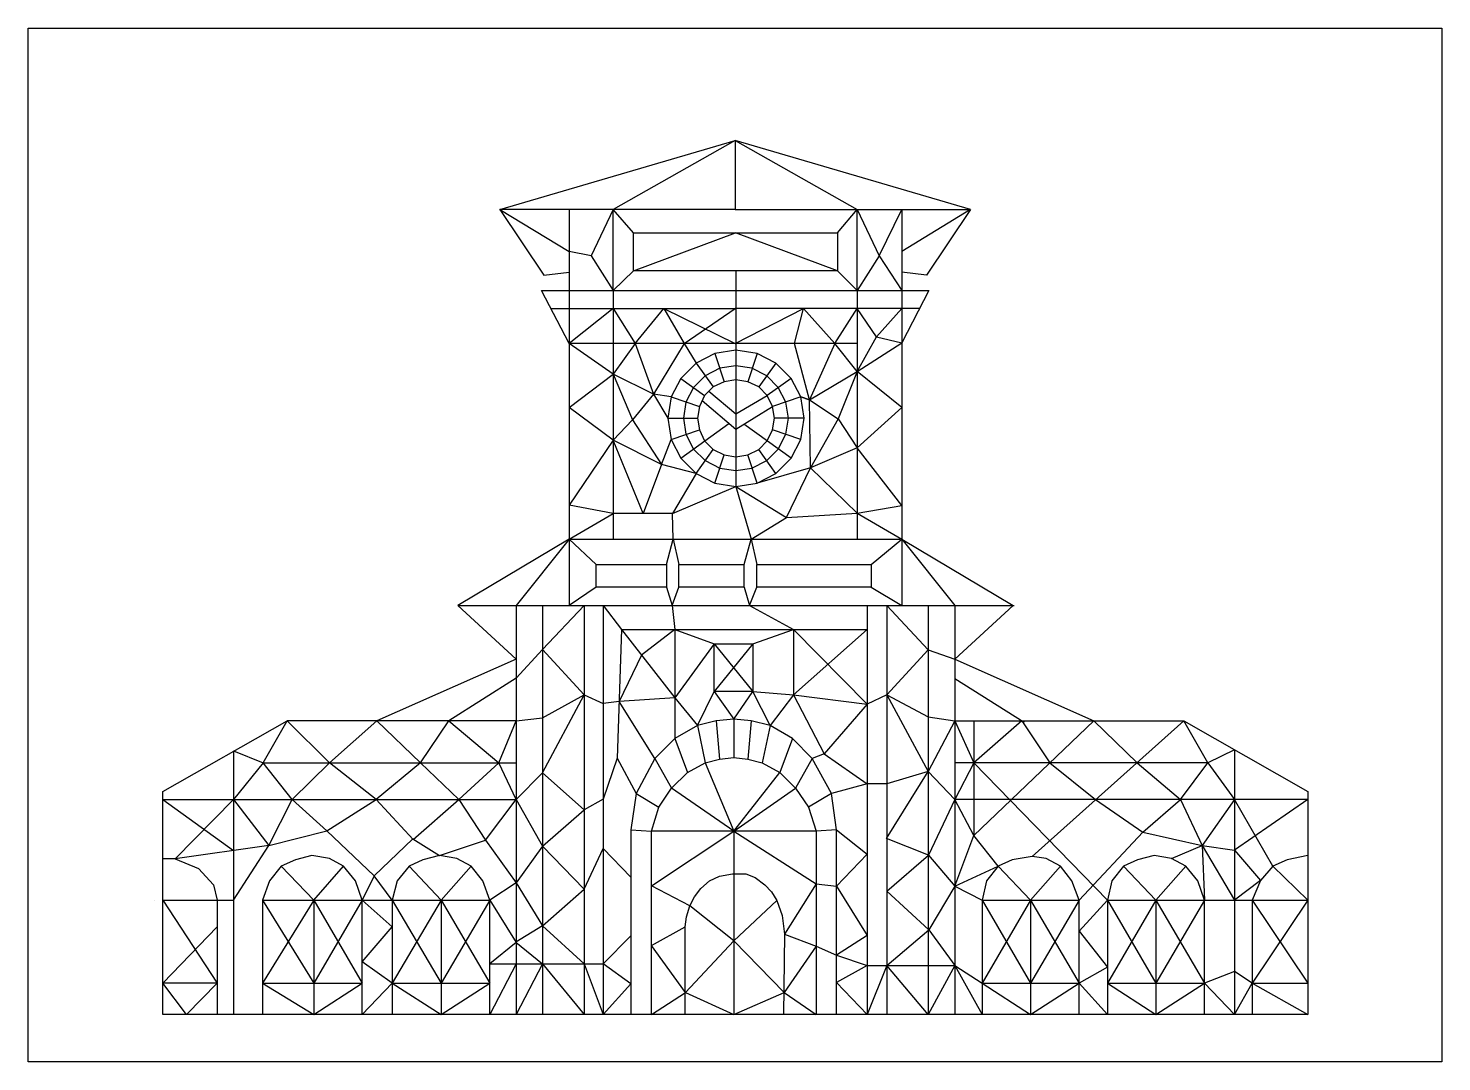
# Model space of a CAD drawing. Header units: millimetres. Extents: x 0 to 2955, y 0 to 2161.
import ezdxf

# ---------------------------------------------------------------- set-up
doc = ezdxf.new("R2010")
doc.units = ezdxf.units.MM
doc.header["$LTSCALE"] = 0.5
doc.layers.add('A-FIN', color=1, linetype='Continuous')

# ---------------------------------------------------------------- blocks, each defined once
blk = doc.blocks.new('s1')
at = {"layer": 'A-FIN'}
for points in [[(1197, 1827), (1197, 1683), (705, 1683)], [(1197, 1827), (1197, 1683), (1689, 1683)], [(942, 1683), (896, 1586), (942, 1514)], [(1452, 1683), (1498, 1586), (1452, 1514)], [(984, 1634), (1411, 1634), (1411, 1555), (984, 1555)], [(1198, 1389), (1154, 1382), (1115, 1362), (1083, 1330), (1063, 1291), (1056, 1247), (1063, 1202), (1083, 1163), (1115, 1131), (1154, 1111), (1198, 1104), (1243, 1111), (1282, 1131), (1314, 1163), (1334, 1202), (1341, 1247), (1334, 1291), (1314, 1330), (1282, 1362), (1243, 1382)], [(1198, 1356), (1165, 1351), (1134, 1335), (1110, 1311), (1094, 1280), (1089, 1247), (1094, 1213), (1110, 1182), (1134, 1158), (1165, 1142), (1198, 1137), (1232, 1142), (1263, 1158), (1287, 1182), (1303, 1213), (1308, 1247), (1303, 1280), (1287, 1311), (1263, 1335), (1232, 1351)], [(1198, 1327), (1174, 1323), (1151, 1312), (1133, 1294), (1122, 1271), (1118, 1247), (1122, 1222), (1133, 1199), (1151, 1181), (1174, 1170), (1198, 1166), (1223, 1170), (1246, 1181), (1264, 1199), (1275, 1222), (1279, 1247), (1275, 1271), (1264, 1294), (1246, 1312), (1223, 1323)], [(906, 941), (1053, 941), (1053, 893), (906, 893)], [(1079, 941), (1215, 941), (1215, 893), (1079, 893)], [(1242, 941), (1481, 941), (1481, 893), (1242, 893)], [(1153, 775), (1234, 775), (1234, 675), (1153, 675)], [(-17, 239), (-17, 239)]]:
    blk.add_lwpolyline(points, close=True, dxfattribs=at)
for points in [[(1197, 1827), (942, 1683)], [(1197, 1827), (1452, 1683)], [(705, 1683), (797, 1546), (850, 1552)], [(705, 1683), (850, 1595)], [(850, 1683), (850, 855)], [(984, 1634), (942, 1683)], [(1411, 1634), (1452, 1683)], [(1498, 1586), (1545, 1683)], [(1545, 1683), (1545, 855)], [(1689, 1683), (1597, 1546), (1545, 1552)], [(1689, 1683), (1545, 1595)], [(984, 1555), (1197.5, 1634)], [(1411, 1555), (1197.5, 1634)], [(896, 1586), (850, 1595)], [(1498, 1586), (1545, 1514)], [(984, 1555), (942, 1514)], [(1198, 1555), (1198, 1104)], [(1411, 1555), (1452, 1514)], [(850, 1403), (792, 1514), (1602, 1514), (1545, 1404)], [(942, 1514), (942, 994)], [(1452, 1514), (1452, 994)], [(811.9, 1476), (1197, 1476)], [(942, 1476), (850, 1403)], [(942, 1476), (988, 1403), (1026, 1297), (1056, 1247)], [(988, 1403), (1048, 1476), (1090, 1403), (1115, 1362)], [(1048, 1476), (1197, 1403), (1340, 1476)], [(1090, 1403), (1197, 1476)], [(1582.3, 1476), (1197, 1476)], [(1352, 1285), (1321, 1403), (1340, 1476), (1405, 1403), (1452, 1476)], [(1452, 1344), (1492, 1417), (1452, 1476)], [(1545, 1476), (1492, 1417), (1545, 1404)], [(1452, 1403), (850, 1403)], [(988, 1403), (942, 1339), (850, 1403)], [(1090, 1403), (1026, 1297)], [(1452, 1344), (1412, 1245), (1354, 1143), (1352, 1285), (1452, 1344), (1405, 1403), (1352, 1285), (1334, 1291)], [(1452, 1048), (1545, 1064), (1452, 1185), (1545, 1269), (1452, 1344), (1545, 1404)], [(1115, 1362), (1151, 1312)], [(1154, 1382), (1174, 1323)], [(1243, 1382), (1223, 1323)], [(1282, 1362), (1246, 1312)], [(1115, 1131), (1043, 1150), (942, 1201), (850, 1269), (942, 1339)], [(1063, 1291), (1026, 1297), (942, 1339)], [(942, 1339), (982, 1243), (1043, 1150), (1063, 1202)], [(1083, 1330), (1133, 1294)], [(1314, 1330), (1264, 1294)], [(1142, 1303), (1198, 1256), (1264, 1294)], [(1026, 1297), (982, 1243), (942, 1201)], [(1063, 1291), (1122, 1271)], [(1128.1, 1283.9), (1198, 1223.4), (1275, 1271)], [(1334, 1291), (1275, 1271)], [(1334, 1291), (1352, 1285), (1412, 1245), (1452, 1185)], [(1056, 1247), (1118, 1247)], [(1341, 1247), (1279, 1247)], [(1063, 1202), (1122, 1222)], [(1083, 1163), (1183.9, 1235.6)], [(1314, 1163), (1215.3, 1234.1)], [(1334, 1202), (1275, 1222)], [(1004.7, 1047.1), (942, 1201), (850, 1065)], [(1452, 1185), (1354, 1143), (1243, 1111)], [(1115, 1131), (1151, 1181)], [(1154, 1111), (1174, 1170)], [(1243, 1111), (1223, 1170)], [(1282, 1131), (1246, 1181)], [(1043, 1150), (1004.7, 1047.1)], [(1115, 1131), (1066, 1047.1), (1198, 1104), (1304, 1039), (1452, 1048), (1545, 994)], [(1198, 1104), (1230, 994), (1304, 1039), (1354, 1143), (1452, 1048)], [(942, 1047.1), (850, 1065)], [(850, 994), (942, 1047.1)], [(1067, 994), (1066, 1047.1), (942, 1047.1)], [(850, 994), (617, 855)], [(850, 994), (739, 855)], [(850, 994), (1542, 994)], [(850, 994), (906, 941)], [(1053, 941), (1067, 994), (1079, 941)], [(1216, 941), (1230, 994), (1242, 941)], [(1481, 941), (1545, 994)], [(1545, 994), (1778, 855)], [(1545, 994), (1656, 855)], [(906, 893), (850, 855)], [(1053, 893), (1065, 855), (1079, 893)], [(1216, 893), (1227, 855), (1242, 893)], [(1481, 893), (1545, 855)], [(617, 855), (1780, 855)], [(617, 855), (739, 743)], [(739, 855), (739, 0)], [(794, 855), (794, 0)], [(881, 106), (794, 185), (881, 262), (794, 352), (881, 428), (794, 505), (881, 668), (794, 763), (881, 855)], [(881, 855), (881, 0)], [(921, 855), (921, 0)], [(921, 855), (959, 805), (950, 536), (990, 462)], [(1065, 855), (1071, 805), (1071, 577)], [(1227, 855), (1319, 805), (1319, 668), (1383, 545), (1358, 535)], [(1473, 855), (1473, 0)], [(1514, 855), (1600, 762), (1514, 668), (1473, 649)], [(1514, 855), (1514, 0)], [(1600, 855), (1600, 0)], [(1778, 855), (1656, 743)], [(1656, 855), (1656, 0)], [(959, 805), (1071, 662), (954, 654)], [(1071, 805), (1001, 751), (954, 654)], [(959, 805), (1473, 805)], [(1071, 805), (1153, 775), (1071, 662)], [(1234, 775), (1319, 805)], [(1319, 805), (1473, 649)], [(1319, 668), (1473, 805)], [(1153, 775), (1234, 675)], [(1234, 775), (1153, 675)], [(739, 743), (448, 614)], [(794, 763), (739, 703), (598, 614)], [(1600, 762), (1656, 743)], [(1656, 743), (1947, 614)], [(1656, 702.6), (1801, 611)], [(739, 614), (794, 620), (881, 668)], [(881, 668), (921, 650)], [(1029, 535), (954, 654), (921, 650)], [(1071, 662), (1118, 604), (1153, 675)], [(1153, 675), (1194, 617), (1234, 675)], [(1234, 675), (1319, 668), (1270, 604), (1234, 675)], [(1319, 668), (1473, 649), (1383, 545), (1473, 482), (1398, 462)], [(1514, 668), (1600, 622)], [(1514, 668), (1600, 508)], [(1600, 622), (1656, 614)], [(2135, 614), (2394, 466), (2394, 0), (0, 0), (0, 466), (260, 614)], [(210, 526), (260, 614), (349, 526), (448, 614), (539, 526), (598, 614), (703, 526), (739, 614)], [(739, 614), (260, 614)], [(1409, 0), (1409, 386), (1398, 462), (1358, 535), (1317, 577), (1270, 604), (1230, 614), (1194, 617), (1157, 614), (1118, 604), (1071, 577), (1029, 535), (990, 462), (979, 386), (979, 0)], [(1118, 604), (1134, 526)], [(1157, 614), (1164, 534)], [(1194, 617), (1194, 537)], [(1230, 614), (1223, 534)], [(1270, 604), (1253, 526)], [(1656, 614), (1600, 508), (1656, 449), (1601, 333), (1656, 268), (1602, 177), (1656, 102)], [(1656, 614), (2135, 614)], [(1656, 614), (1696, 526), (1975, 239)], [(1696, 374), (1947, 614)], [(1696, 614), (1696, 374)], [(1796, 614), (1696, 526.1)], [(1796, 614), (1855, 526), (1950, 449), (2049, 381), (2173, 353)], [(1916, 239), (2049, 381), (2128, 449), (2185, 526), (2135, 614), (1818, 330)], [(1947, 614), (2037, 526)], [(1071, 577), (1097, 506)], [(1317, 577), (1290, 506)], [(148, 551), (148, 0)], [(148, 551), (210, 526), (739, 526)], [(950, 536), (921, 450), (881, 428)], [(1022, 0), (1022, 383), (1037, 433), (1064, 473), (1097, 506), (1134, 526), (1164, 534), (1194, 537), (1223, 534), (1253, 526), (1290, 506), (1323, 473), (1350, 433), (1366, 383), (1366, 0)], [(1029, 535), (1064, 473)], [(1358, 535), (1323, 473)], [(2241, 553), (2185, 526), (1656, 526)], [(2241, 553), (2241, 0)], [(210, 526), (148, 449), (222, 353), (26, 325), (148, 449)], [(739, 449), (703, 526), (619, 449), (539, 526), (446, 449), (349, 526), (271, 449), (210, 526)], [(794, 505), (739, 449), (794, 352), (739, 275), (794, 185), (738, 151), (794, 106)], [(1134, 526), (1194, 383)], [(1194, 383), (1290, 506)], [(1600, 0), (1514, 102), (1602, 177), (1514, 258), (1601, 333), (1513, 368), (1600, 508), (1514, 482), (1473, 482)], [(1696, 526), (1656, 449)], [(2037, 526), (2128, 449), (2173, 353), (2241, 239)], [(2185, 526), (2241, 449), (2173, 353), (2241, 343.3)], [(1194, 383), (1064, 473)], [(1194, 383), (1323, 473)], [(0, 449), (739, 449)], [(0, 449), (148, 343)], [(222, 353), (271, 449), (343, 384), (446, 449), (524, 366), (619, 449), (675, 364), (739, 449)], [(990, 462), (1037, 433)], [(1398, 462), (1350, 433)], [(2394, 449), (1656, 449)], [(1696, 374), (1656, 449)], [(2321, 310), (2321, 310), (2241, 449)], [(2394, 449), (2241, 343.3)], [(979, 386), (1022, 383)], [(1409, 386), (1366, 383)], [(1409, 386), (1473, 335), (1409, 268), (1473, 165), (1409, 124), (1473, 102), (1409, 67), (1473, 0)], [(222, 353), (343, 384), (442, 290), (523, 367), (579, 332), (675, 364), (739, 275), (684, 239), (739, 150), (684, 106), (921, 106)], [(1102, 227), (1022, 269), (1194, 383), (1194, 0)], [(1366, 383), (1022, 383)], [(1194, 383), (1366, 273), (1300, 168), (1366, 143), (1299, 46), (1366, 0)], [(1656, 268), (1747, 310), (1696, 374)], [(1656, 268), (1696, 374)], [(0, 239), (148, 239), (222, 353)], [(417, 0), (417, 239), (403, 279), (378, 310), (349, 326), (312, 332), (278, 323), (248, 310), (223, 279), (209, 239), (209, 0)], [(684, 0), (684, 239), (669, 279), (645, 310), (615, 326), (579, 332), (544, 323), (515, 310), (490, 279), (480, 239), (480, 0)], [(881, 262), (921, 347)], [(921, 347), (979, 287)], [(1916, 0), (1916, 239), (1901, 279), (1877, 310), (1847, 326), (1818, 330), (1776, 323), (1747, 310), (1722, 279), (1713, 239), (1713, 0)], [(2178, 0), (2178, 239), (2164, 279), (2139, 310), (2109, 326), (2073, 332), (2038, 323), (2009, 310), (1984, 279), (1975, 239), (1975, 0)], [(2109, 326), (2173, 353), (2178, 239)], [(2241, 343.3), (2295, 280)], [(2394, 332), (2351, 323), (2321, 310), (2295, 280), (2278, 239), (2278, 0)], [(26, 325), (0, 325)], [(26, 325), (75, 305), (106, 271), (114, 239), (114, 0)], [(316, 239), (248, 310)], [(316, 239), (378, 310)], [(582, 239), (515, 310)], [(582, 239), (645, 310)], [(1814, 239), (1747, 310)], [(1814, 239), (1877, 310)], [(2076, 239), (2009, 310)], [(2076, 239), (2139, 310)], [(2394, 239), (2321, 310)], [(417, 0), (480, 65), (417, 110), (480, 183), (417, 239), (480, 239), (442, 290), (417, 239)], [(1092, 0), (1092, 183), (1095, 204), (1102, 227), (1112, 246), (1125, 263), (1143, 279), (1164, 289), (1191, 294), (1219, 294), (1239, 286), (1259, 271), (1273, 256), (1284, 238), (1295, 207), (1300, 168), (1298, 0)], [(1366, 273), (1409, 268)], [(1656, 268), (1713, 239)], [(2295, 280), (2241, 239)], [(0, 239), (114, 65), (0, 65)], [(209, 239), (417, 239)], [(316, 239), (209, 65), (417, 65)], [(209, 239), (316, 65)], [(316, 239), (316, 0)], [(316, 239), (417, 65)], [(417, 239), (316, 65)], [(480, 239), (684, 239)], [(582, 239), (480, 65), (684, 65)], [(480, 239), (582, 65)], [(582, 239), (582, 0)], [(582, 239), (684, 65)], [(684, 239), (582, 65)], [(1194, 154), (1093, 46), (1194, 0), (1299, 46), (1194, 154), (1284, 238)], [(1713, 239), (1916, 239)], [(1814, 239), (1713, 65), (1916, 65)], [(1713, 239), (1814, 65)], [(1814, 239), (1814, 0)], [(1814, 239), (1916, 65)], [(1916, 239), (1814, 65)], [(1975, 239), (1916, 174), (1975, 99), (1916, 65), (1975, 0)], [(1975, 239), (2394, 239)], [(2076, 239), (1975, 65), (2178, 65)], [(1975, 239), (2076, 65)], [(2076, 239), (2076, 0)], [(2076, 239), (2178, 65)], [(2178, 239), (2076, 65)], [(2394, 239), (2278, 65), (2394, 65)], [(2278, 239), (2394, 65)], [(1194, 154), (1102, 227)], [(114, 65), (50, 0), (0, 65), (114, 183)], [(1022, 0), (1093, 46), (1022, 144), (1092, 183)], [(921, 0), (979, 64), (921, 106), (979, 164)], [(1366, 143), (1409, 124)], [(739, 106), (684, 0)], [(794, 106), (739, 0)], [(794, 106), (881, 0)], [(881, 106), (921, 0)], [(1473, 102), (1514, 102), (1473, 0)], [(1514, 102), (1656, 102)], [(1656, 102), (1600, 0)], [(1656, 102), (1713, 65)], [(1656, 102), (1713, 0)], [(2278, 65), (2241, 90), (2178, 65), (2241, 0), (2278, 65)], [(209, 65), (316, 0), (417, 65)], [(480, 65), (582, 0), (684, 65)], [(1713, 65), (1814, 0), (1916, 65)], [(1975, 65), (2076, 0), (2178, 65)], [(2278, 65), (2394, 0)]]:
    blk.add_lwpolyline(points, dxfattribs=at)

msp = doc.modelspace()

# ---------------------------------------------------------------- linework, layer by layer
at = {"layer": 'A-FIN'}
msp.add_lwpolyline([(0, 2161), (2955, 2161), (2955, 0), (0, 0)], close=True, dxfattribs=at)

# ---------------------------------------------------------------- block references
msp.add_blockref('s1', (281, 99), dxfattribs=at)

doc.saveas('drawing.dxf')
